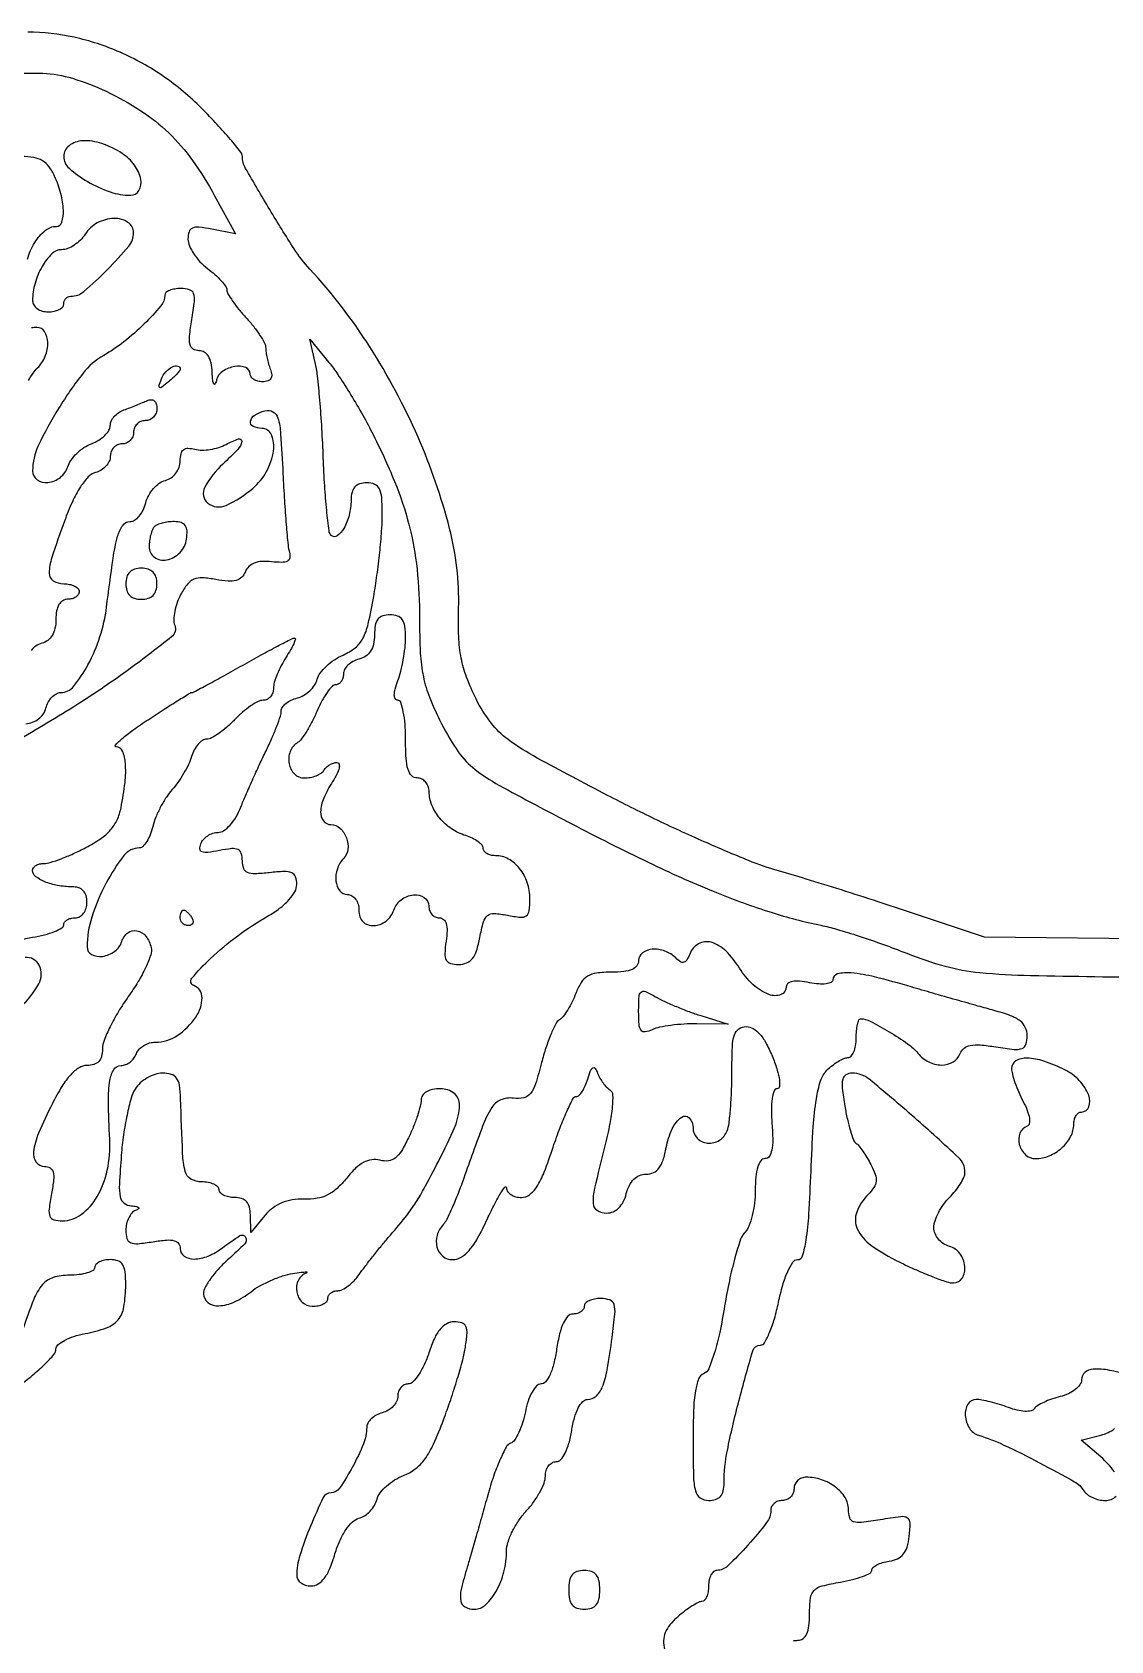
# Model space of a CAD drawing. Extents: x 0 to 525, y 1 to 407.
# Drawn here: x 94.9 to 233.8, y 199.9 to 407 of the extents above; entities that cross this region are included whole.
import ezdxf

# ---------------------------------------------------------------- set-up
doc = ezdxf.new("R2010")
doc.units = 0

msp = doc.modelspace()

# ---------------------------------------------------------------- linework, layer by layer
for points in [[(241.5, 290.254837), (217.5, 290.5), (208, 293.693352, 0.002837), (203.815297, 295.073631, 0.001989), (199.0875, 296.582602, 0.002007), (194.54793, 297.991621, 0.004191), (191, 299.044813, -0.026124), (187.15791, 300.3712, -0.007794), (181.44375, 302.788722, -0.007794), (175.101545, 305.708252, -0.008355), (169, 308.7595, -0.003745), (159.95152, 313.561577, -0.034433), (156.196867, 315.937777, -0.072042), (153.976222, 318.121041, -0.046865), (152.073105, 321.181054, -0.026072), (150.863595, 323.95937, -0.042256), (150.166956, 326.43789, -0.037728), (149.851483, 329.190283, -0.01639), (149.82966, 332.875289, 0.069921), (148.669634, 343.119331, 0.04032), (144.605718, 354.869973, 0.038655), (138.381585, 366.515541, 0.044372), (130.683763, 376.5, -0.043092), (128.658, 379.113682, -0.008473), (125.518944, 384.162279, -0.004703), (122.409927, 389.469495, -0.130868), (122, 391.008858, 0.170197), (121.805626, 391.563345, 0.007144), (120.457813, 393.201011, 0.011629), (118.761589, 395.111114, 0.007935), (116.75, 397.205281, 0.046911), (111.835517, 401.310242, 0.047403), (106.258489, 404.410756, 0.048542), (100.330912, 406.346526, 0.054715), (94.377217, 407, 0.007566)], [(90.93369, 401.579349, -0.031454), (96.313512, 401.702504, -0.063602), (100.128355, 401.059306, -0.037052), (104.464845, 399.386632, -0.034045), (108.93403, 396.885174, -0.046962), (112.53049, 394.023031, -0.045931), (115.586927, 390.488275, -0.030691), (118.429333, 385.952506), (121.109534, 381.028093), (118.054767, 381.639047, 0.020474), (116.408993, 381.898655, 0.128547), (115.573658, 381.780784, 0.222157), (115.143006, 381.306968, 0.075266), (115, 380.362349, 0.102312), (115.177365, 379.504635, 0.044611), (115.734375, 378.477702, 0.041657), (116.543497, 377.455191, 0.043525), (117.5, 376.597276, -0.021387), (118.457216, 375.812246, -0.027232), (119.265625, 375.005923, -0.027158), (119.850763, 374.279274, -0.157184), (120, 373.816283, 0.134573), (120.137242, 373.315604, 0.017989), (120.734375, 372.386146, 0.019738), (121.542686, 371.315098, 0.015426), (122.5, 370.216574, -0.019982), (123.457068, 369.097921, -0.023688), (124.265625, 367.966263, -0.023461), (124.84836, 366.96275, -0.120374), (125, 366.342006, 0.037524), (125.042326, 365.778823, 0.01661), (125.178303, 365.045089, 0.016332), (125.374551, 364.273692, 0.02116), (125.606989, 363.581787, -0.067159), (125.769113, 362.896449, -0.16701), (125.651801, 362.40165, -0.176865), (125.262395, 362.101342, -0.076855), (124.606989, 362, -0.060338), (123.992458, 362.07443, -0.07906), (123.472053, 362.29375, -0.097154), (123.123597, 362.618592, -0.157984), (123, 363, 0.311409), (122.427745, 363.829711, 0.134679), (121.023716, 363.964184, 0.103393), (119.475467, 363.348813, 0.184764), (118.689326, 362.25, -0.049066), (118.492773, 361.717606, -0.602595), (118.323916, 361.71179, -0.109045), (118.186617, 362.150445, -0.010989), (118.116001, 363.25, 0.040934), (117.9676, 364.440846, 0.087448), (117.624679, 365.298774, 0.121647), (117.09857, 365.81301, 0.13376), (116.412102, 366, -0.140056), (115.659863, 366.214928, -0.200108), (115.26187, 366.773366, -0.084385), (115.200402, 367.873368, -0.013706), (115.5, 370, 0.012085), (115.838867, 372.350208, 0.115104), (115.728055, 373.351968, 0.242113), (115.209517, 373.841218, 0.070431), (114.087898, 374, 0.038568), (113.288374, 373.938235, 0.057599), (112.61332, 373.75194, 0.075711), (112.153039, 373.478857, 0.224719), (112, 373.155539, -0.175456), (111.496963, 371.76616, -0.02405), (109.378406, 369.459169, -0.027991), (106.760824, 367.145281, -0.038354), (104.151326, 365.393325, 0.098807), (101.492745, 363.100974, 0.027613), (98.344734, 358.568437, 0.027072), (95.72623, 353.749074, 0.111351), (95, 350.528517, 0.244378), (95.590132, 349.39321, 0.184185), (96.97607, 349.042588, 0.137005), (98.569297, 349.695287, 0.151732), (99.518181, 351.057284, -0.077667), (99.944259, 351.912203, -0.04585), (100.688571, 352.779893, -0.044592), (101.613467, 353.529394, -0.057208), (102.585569, 354.032533, 0.04746), (103.509195, 354.48804, 0.053487), (104.290761, 355.094481, 0.060911), (104.825501, 355.752565, 0.141097), (105, 356.358618, -0.110114), (105.130286, 356.943043, -0.068581), (105.514062, 357.534427, -0.063646), (106.080956, 358.042865, -0.066314), (106.75, 358.384012, 0.006003), (107.511378, 358.662894, 0.004345), (108.353125, 358.991127, 0.004389), (109.14739, 359.31694, 0.009538), (109.75, 359.583977, -0.109413), (110.240316, 359.692718, -0.170458), (110.644635, 359.550884, -0.147976), (110.909665, 359.165084, -0.077178), (111, 358.583333, -0.09365), (110.885796, 357.978941, -0.096515), (110.559375, 357.465104, -0.099106), (110.072341, 357.121178, -0.104701), (109.5, 357, 0.099038), (108.927543, 356.885486, 0.097945), (108.440625, 356.559375, 0.097945), (108.114514, 356.072457, 0.099038), (108, 355.5, -0.099038), (107.885486, 354.927543, -0.097945), (107.559375, 354.440625, -0.097945), (107.072457, 354.114514, -0.099038), (106.5, 354, 0.105398), (105.927672, 353.878, 0.099226), (105.440625, 353.531874, 0.096327), (105.114166, 353.014716, 0.093023), (105, 352.40638, -0.109129), (104.857247, 351.760113, -0.075816), (104.4422, 351.135018, -0.070968), (103.826841, 350.625465, -0.073668), (103.101105, 350.316189, 0.141829), (102.157808, 349.753877, 0.045733), (101.149819, 348.455255, 0.035991), (100.119265, 346.553973, 0.018781), (99.101105, 344.057137, 0.007492), (97.47142, 339.370533, 0.076931), (97.133227, 337.35331, 0.261162), (97.659275, 336.386633, 0.141309), (99, 336, -0.048028), (99.765418, 335.926307, -0.068025), (100.4125, 335.70625, -0.088204), (100.848523, 335.381882, -0.191087), (101, 335, -0.148195), (100.884432, 334.618646, -0.098894), (100.559375, 334.29375, -0.082425), (100.073457, 334.074694, -0.064853), (99.5, 334, 0.142644), (98.873709, 333.817616, 0.120504), (98.394586, 333.31773, 0.087332), (98.096575, 332.501629, 0.044003), (98, 331.40638, -0.051712), (97.882024, 330.268726, -0.082559), (97.528121, 329.360085, -0.096566), (96.95, 328.712375, -0.098768), (96.17529, 328.335588, 0.174115), (94.810568, 327.400824, 0.044044)], [(94.326182, 377.77326, -0.069669), (95.279804, 379.934352, -0.08064), (96.618641, 381.474419, -0.175327), (98.071429, 382, 0.33485), (98.77123, 382.527842, 0.078728), (98.960125, 384.078697, 0.05612), (98.642, 386.211743, 0.041863), (97.839485, 388.452947, 0.052797), (97.11549, 389.680088, 0.099078), (96.2643, 390.449169, 0.093179), (95.145329, 390.859442, 0.042667), (93.589485, 390.984687, 0.038389)], [(94.460308, 362.161354, -0.022588), (95.057169, 363.092733, -0.042607), (95.631932, 363.774789, 0.101281), (96.624152, 365.277657, 0.098931), (96.957091, 367.062366, 0.136425), (96.551855, 368.450861, 0.259515), (95.5651, 369, 0.044859), (94.840639, 368.934871, 0.014958)], [(93.24506, 290.083275, -0.033141), (94.986964, 290.497798, 0.020765), (96.524642, 290.823761, 0.031721), (97.821171, 291.244564, 0.032799), (98.768465, 291.693812, 0.272024), (99, 292.087898, -0.161345), (99.115267, 292.435806, -0.096447), (99.440625, 292.73207, -0.077911), (99.926331, 292.93219, -0.058897), (100.5, 293, 0.130775), (101.075754, 293.153209, 0.10214), (101.5625, 293.583333, 0.08892), (101.888136, 294.230589, 0.072314), (102, 295, 0.071952), (101.875623, 295.859829, 0.119873), (101.510223, 296.489341, 0.123399), (100.905409, 296.86913, 0.078953), (100.081787, 297, -0.043671), (98.222428, 297.162711, -0.054672), (96.561146, 297.647276, -0.066781), (95.37838, 298.334582, -0.231778), (95, 299.106989, -0.161405), (95.112899, 299.447615, -0.096434), (95.431579, 299.737678, -0.07789), (95.907314, 299.933611, -0.058872), (96.469206, 300, 0.075669), (97.274805, 300.12262, 0.015037), (98.656509, 300.599245, 0.0156), (100.246059, 301.259042, 0.013963), (101.852203, 302.039981, 0.030043), (103.739734, 303.172844, 0.061638), (105.030167, 304.313209, 0.072544), (105.871634, 305.600081, 0.059287), (106.382996, 307.164981, 0.020628), (106.89613, 310.424496, 0.048192), (106.94197, 312.890621, 0.07827), (106.565923, 314.468601, 0.304038), (105.772804, 315, -0.646869), (105.664942, 315.23995, -0.034203), (106.467225, 316.028125, -0.021491), (107.904157, 317.155293, -0.009954), (109.860088, 318.5, -0.002558), (111.920023, 319.841568, -0.00401), (113.706455, 320.971875, -0.001164), (115.266298, 321.936362, -0.138744), (115.491218, 322, 0.123118), (115.721664, 322.057617, 0.000843), (117.53379, 323.028125, 0.003223), (119.603603, 324.158398, 0.002048), (122, 325.5, -0.00335), (124.410621, 326.84133, -0.005086), (126.525633, 327.971875, -0.002056), (128.347338, 328.912432, -0.118676), (128.711076, 329, -0.502657), (128.818328, 328.855725, -0.031544), (128.603171, 328.27596, -0.026531), (128.197948, 327.481129, -0.01388), (127.61501, 326.535183, 0.02531), (126.996864, 325.478798, 0.023775), (126.474409, 324.343446, 0.024503), (126.109003, 323.292919, 0.071558), (126, 322.535183, -0.08504), (125.899565, 321.948938, -0.09351), (125.61058, 321.45096, -0.100411), (125.179995, 321.117921, -0.115053), (124.674314, 321, 0.119751), (124.010516, 320.838706, 0.030188), (123.048139, 320.265625, 0.029061), (121.996488, 319.456899, 0.025743), (121, 318.5, -0.02448), (120.008484, 317.543053, -0.028163), (118.971656, 316.734375, -0.029022), (118.029181, 316.159052, -0.123124), (117.393074, 316, 0.150515), (116.861387, 315.836236, 0.065472), (116.303968, 315.339063, 0.056381), (115.806697, 314.610739, 0.048032), (115.452453, 313.75, -0.038219), (115.061262, 312.743929, -0.020829), (114.4386, 311.573438, -0.020644), (113.702589, 310.429763, -0.030689), (112.959195, 309.5, 0.039692), (112.215754, 308.535103, 0.023439), (111.479726, 307.279687, 0.023356), (110.858505, 305.948746, 0.036695), (110.465722, 304.75, -0.032995), (110.129325, 303.697103, -0.045097), (109.682792, 302.807813, -0.053049), (109.199688, 302.187231, -0.203575), (108.758887, 302, 0.232697), (106.753163, 301.01311, 0.04232), (104.444812, 297.42514, 0.04401), (102.616885, 293.091281, 0.076829), (102.005577, 289.25, 0.279672), (102.591345, 288.274888, 0.161193), (103.988047, 288.0426, 0.118436), (105.579524, 288.697915, 0.160631), (106.483804, 289.948971, -0.151692), (107.267096, 291.07347, -0.219922), (108.427628, 291.343165, -0.17897), (109.574358, 290.626131, -0.10933), (110.26231, 289.164856, -0.140494), (110.209638, 288.240946, -0.025253), (109.55295, 286.627821, -0.025499), (108.562461, 284.762255, -0.020627), (107.319237, 282.866023, 0.019612), (106.048687, 280.936666, 0.021533), (104.975026, 278.971695, 0.021567), (104.208121, 277.225804, 0.092957), (104, 276.116023, -0.064028), (103.878984, 275.174873, -0.124953), (103.515698, 274.51675, -0.131148), (102.896706, 274.131261, -0.074182), (102.016846, 274, 0.14065), (100.973887, 273.700696, 0.069042), (99.905458, 272.806604, 0.047436), (98.771047, 271.287201, 0.019379), (97.516846, 269.033244, 0.016513), (95.761183, 265.264954, 0.070774), (95.121795, 262.877458, 0.186821), (95.45642, 261.56163, 0.2427), (96.545313, 261, -0.134733), (97.259821, 260.803905, -0.199181), (97.643949, 260.289997, -0.09171), (97.708934, 259.303117, -0.017075), (97.434022, 257.5, 0.015415), (97.123315, 255.506521, 0.125625), (97.238452, 254.598676, 0.235593), (97.743051, 254.14532, 0.067404), (98.816129, 254, 0.162136), (101.271791, 254.817799, 0.100497), (103.312309, 257.10929, 0.081395), (104.611793, 260.512284, 0.062502), (104.920327, 264.485221, -0.007864), (104.764621, 269.409385, -0.042386), (104.948736, 272.079748, -0.101361), (105.472103, 273.489002, -0.258853), (106.393011, 274, 0.096313), (106.968559, 274.111903, 0.06686), (107.545909, 274.440625, 0.064359), (108.037471, 274.926569, 0.074185), (108.361626, 275.5, -0.097475), (108.721793, 276.073528, -0.066866), (109.319919, 276.559375, -0.064138), (110.054506, 276.887908, -0.073243), (110.815606, 277, 0.147214), (113.60802, 277.840379, 0.09786), (116.002625, 280.208117, 0.142563), (116.815059, 282.720815, 0.325876), (115.75, 284.275794, -0.522438), (115.4925, 285.214539, -0.030253), (117.910008, 287.780369, -0.029686), (121.394795, 290.68774, -0.028391), (125.25, 293.20909, 0.03039), (126.792321, 294.226606, 0.046061), (127.982678, 295.304821, 0.055997), (128.751455, 296.357323, 0.130478), (129, 297.293547, 0.085181), (128.833279, 298.265071, 0.208439), (128.348575, 298.784429, 0.113405), (127.394206, 298.961115, 0.018361), (125.5, 298.810207, -0.018364), (123.606166, 298.65934, -0.113337), (122.651647, 298.835934, -0.208384), (122.166822, 299.355045, -0.085299), (122, 300.325801, 0.070613), (121.86294, 301.291454, 0.219711), (121.442795, 301.775801, 0.134115), (120.631153, 301.904347, 0.021961), (119.044385, 301.658877, -0.01655), (117.531742, 301.408092, -0.121022), (116.807237, 301.487871, -0.303004), (116.540364, 301.852493, -0.102814), (116.651373, 302.533877, -0.088544), (116.989663, 303.094366, -0.066525), (117.533077, 303.569326, -0.065654), (118.19048, 303.890388, -0.080974), (118.862877, 304, 0.151737), (119.596516, 304.227887, 0.058432), (120.407849, 304.938167, 0.049962), (121.179812, 305.985577, 0.039458), (121.80065, 307.25, -0.007337), (122.433316, 308.779436, -0.00354), (123.286084, 310.720313, -0.00351), (124.203723, 312.731353, -0.005029), (125.047539, 314.5, 0.010304), (125.797042, 316.114575, 0.01252), (126.429572, 317.657927, 0.011125), (126.897226, 318.972962, 0.080643), (127.002778, 319.633369, -0.156369), (127.153347, 320.107042, -0.068254), (127.610116, 320.593146, -0.058024), (128.280905, 321.017712, -0.048184), (129.074213, 321.309156, 0.069478), (129.903614, 321.654468, 0.054992), (130.681739, 322.237595, 0.056282), (131.294873, 322.957664, 0.084484), (131.633919, 323.708104, -0.097832), (132.022099, 324.510018, -0.04323), (132.812482, 325.389188, -0.040587), (133.839911, 326.204835, -0.043313), (134.964292, 326.823901, 0.064092), (136.524489, 327.769185, 0.104636), (137.504901, 328.958182, 0.064533), (138.196128, 330.83928, 0.012711), (138.904586, 334.373497, 0.009521), (139.32407, 337.087073, 0.007493), (139.678222, 340.040417, 0.007586), (139.924605, 342.795601, 0.018506), (140, 344.831913, 0.016091), (139.927216, 347.093024, 0.096051), (139.630041, 348.228989, 0.185766), (139.026747, 348.797889, 0.097487), (138, 349, 0.07417), (137.093561, 348.864794, 0.136902), (136.470295, 348.466836, 0.125005), (136.108045, 347.773916, 0.056607), (135.984687, 346.75, -0.059598), (135.743359, 344.842703, -0.06742), (135.060149, 343.129936, -0.107957), (134.204074, 342.171933, -0.368387), (133.433349, 342.233317, -0.167188), (133.152464, 342.808777, -0.005262), (132.855753, 345.440911, -0.009709), (132.595684, 348.593358, -0.006517), (132.415495, 352.204357, 0.005656), (132.233461, 355.983184, 0.00616), (131.969809, 359.650655, 0.00581), (131.669058, 362.783518, 0.030001), (131.379163, 364.5), (130.685289, 367.5), (133.134919, 364.5, -0.024476), (134.286939, 362.939087, -0.008869), (135.771335, 360.61875, -0.008771), (137.30915, 358.017109, -0.010331), (138.670047, 355.5, -0.021538), (141.58985, 349.16551, -0.034553), (143.459646, 343.518746, -0.036296), (144.47572, 337.874938, -0.027203), (144.798834, 331.566183, 0.013122), (144.902055, 327.083332, 0.039175), (145.292195, 324.041795, 0.044548), (146.119822, 321.317365, 0.021201), (147.63664, 317.977935, 0.034344), (149.789329, 314.365522, 0.078831), (151.972612, 312.084043, 0.039044), (155.55816, 309.775677, 0.003518), (165, 304.776835, 0.008292), (174.847529, 299.857379, 0.015492), (182.999259, 296.258695, 0.018858), (190.042028, 293.711502, 0.027236), (196.448314, 292.042456, -0.021412), (198.478891, 291.538592, -0.007397), (201.366067, 290.642834, -0.007334), (204.522894, 289.560483, -0.00845), (207.5, 288.433542, 0.028086), (212.444671, 286.780607, 0.042747), (216.896516, 285.965873, 0.018979), (223.452044, 285.587777, 0.001685), (240, 285.318197, -0.001513)], [(94.111036, 317.989337, 0.144891), (95.775074, 318.607765, 0.169448), (96.710251, 320, -0.061544), (97.014531, 320.764675, -0.066003), (97.49031, 321.4125, -0.074145), (98.057776, 321.850647, -0.128064), (98.63133, 322, 0.227034), (100.281459, 322.789992, 0.046378), (102.118479, 325.562888, 0.044373), (103.670542, 329.19603, 0.047377), (104.515319, 332.967426, -0.003847), (105.359991, 339.263105, -0.03135), (105.947499, 342.106632, -0.084809), (106.603579, 343.516151, -0.246292), (107.526261, 344, 0.146459), (108.120189, 344.177786, 0.071593), (108.717529, 344.706621, 0.061546), (109.228105, 345.48546, 0.052907), (109.565642, 346.405517, -0.063022), (109.938881, 347.362748, -0.05417), (110.554659, 348.251542, -0.056763), (111.307179, 348.943177, -0.093794), (112.084694, 349.311897, 0.087969), (112.829425, 349.654586, 0.077775), (113.447979, 350.244835, 0.077493), (113.858377, 350.998039, 0.086268), (114, 351.812761, -0.054441), (114.100706, 352.734934, -0.172476), (114.425186, 353.253481, -0.176112), (114.998954, 353.444525, -0.057199), (115.897767, 353.316483, 0.066259), (116.776898, 353.207396, 0.03678), (117.855597, 353.29648, 0.035962), (118.953626, 353.55105, 0.047958), (119.897767, 353.945287, -0.041226), (121.511309, 354.64465, -0.563684), (121.909165, 354.309548, -0.152295), (121.410854, 353.29879, -0.015772), (119.5, 351.41242, 0.080331), (117.159319, 348.415519, 0.362238), (117.552901, 346.394315, 0.284958), (119.913095, 346.090057, 0.070833), (123.344461, 348.281837, 0.089457), (125.105027, 350.44786, 0.089098), (126.001083, 353.095471, 0.13533), (125.751154, 355.16105, 0.304238), (124.5, 356, -0.112892), (123.383921, 356.255247, -0.336404), (123.04904, 356.911079, -0.214356), (123.591886, 357.705856, -0.073497), (124.904924, 358.264886, -0.192893), (125.936886, 358.134873, -0.199289), (126.575564, 357.330279, -0.052843), (126.926236, 355.310812, -0.004661), (127.221886, 350.131518, 0.003859), (127.411306, 346.717052, 0.005043), (127.640093, 343.598097, 0.003775), (127.877497, 340.992353, 0.046183), (128.066962, 340.010941, -0.114435), (128.104311, 339.33413, -0.236346), (127.797146, 338.918917, -0.12122), (127.070237, 338.749918, -0.024923), (125.746265, 338.832996, 0.041861), (124.512984, 338.86856, 0.077581), (123.535618, 338.660552, 0.098587), (122.826021, 338.214596, 0.112158), (122.380241, 337.548508, -0.109157), (121.907822, 336.833481, -0.128572), (121.203008, 336.435769, -0.084325), (120.15407, 336.341377, -0.026742), (118.591664, 336.548782, 0.031555), (116.844831, 336.763591, 0.115291), (115.752216, 336.575698, 0.127815), (114.918787, 335.936688, 0.042783), (114.074813, 334.639789, 0.03762), (113.603348, 333.573158, 0.036843), (113.293127, 332.440514, 0.039253), (113.173602, 331.407706, 0.101132), (113.296249, 330.670371, -0.326783), (112.886923, 329.163736, -0.010426), (107.56575, 325.093489, -0.01683), (100.815331, 320.490434, -0.011326), (92.82193, 315.675444, -0.021928)], [(93.5, 281.58758, 0.078208), (95.787783, 284.491403, 0.247579), (95.849608, 286.887726, 0.313408), (94.022954, 287.894592, 0.097241)], [(93.106996, 232.672337, 0.016229), (94.981082, 234.113185, 0.022245), (96.56268, 235.535377, 0.019884), (97.741705, 236.790433, 0.180526), (98, 237.482514, -0.220652), (98.253419, 238.028807, -0.053129), (99.100889, 238.603568, -0.044671), (100.31255, 239.116578, -0.031456), (101.747708, 239.480493, 0.038601), (104.498959, 240.220076, 0.134584), (105.99557, 241.260156, 0.134828), (106.75108, 242.916833, 0.038798), (106.984687, 245.75, 0.025906), (106.906206, 247.415409, 0.11281), (106.594249, 248.345664, 0.173567), (105.990975, 248.832368, 0.083983), (105, 249, 0.048028), (104.234582, 248.926307, 0.068025), (103.5875, 248.70625, 0.088204), (103.151477, 248.381882, 0.191087), (103, 248, -0.267224), (102.778421, 247.615012, -0.057141), (102.043583, 247.29375, -0.045446), (100.991556, 247.07264, -0.029091), (99.744111, 247, 0.072152), (97.654586, 246.696895, 0.146929), (96.279891, 245.796475, 0.081751), (95.151735, 243.897267, 0.012523), (93.648097, 239.75, -0.067262)], [(237.92371, 233.828252, 0.008137), (233.601626, 234.752099, 0.058394), (231.477821, 234.917352, 0.176566), (230.428391, 234.487778, 0.211244), (230, 233.519052, -0.159069), (229.798832, 232.902723, -0.068948), (229.192187, 232.275432, -0.058314), (228.302072, 231.732199, -0.047896), (227.25, 231.36508, 0.023219), (226.154504, 231.042403, 0.026092), (225.136565, 230.629852, 0.026661), (224.317257, 230.192282, 0.111549), (223.917031, 229.807273, -0.202614), (223.501755, 229.530192, -0.058813), (222.71747, 229.474352, -0.047601), (221.713432, 229.617422, -0.031673), (220.601932, 229.961246, 0.015384), (219.45065, 230.358878, 0.014373), (218.250862, 230.694866, 0.014518), (217.168784, 230.931466, 0.046591), (216.4349, 231, 0.264945), (215.384934, 230.401631, 0.151957), (215.038011, 228.94113, 0.123051), (215.566545, 227.309494, 0.180619), (216.75, 226.399931, -0.03504), (220.021063, 225.138941, -0.011809), (224.599765, 222.861237, -0.007386), (229.078277, 220.414617, -0.122836), (230.29969, 219.25554, 0.092083), (230.748352, 218.774687, 0.052065), (231.437375, 218.368815, 0.049571), (232.244352, 218.093095, 0.057607), (233.04969, 218, 0.187427), (234.450265, 218.544125, 0.237173)], [(234.23615, 221.681658, 0.060037), (232.477264, 223.604049), (229.954528, 225.771771), (232.477264, 226.404938, 0.048691), (233.442348, 226.749812, 0.058671), (234.258946, 227.259188, 0.069096)], [(192.926543, 199.925306, -0.064853), (193.5, 200, 0.162131), (194.166285, 200.221884, 0.129132), (194.640097, 200.818684, 0.077026), (194.917012, 201.857819, 0.026678), (195, 203.412102, -0.030258), (195.122885, 205.440885, -0.164854), (195.592589, 206.418828, -0.138792), (196.60623, 206.999798, -0.019316), (199, 207.5, 0.019235), (200.532796, 207.820034, 0.02963), (201.825, 208.22478, 0.029426), (202.77793, 208.652186, 0.279544), (203, 209.018347, -0.216408), (203.157149, 209.364429, -0.060463), (203.660937, 209.707267, -0.04927), (204.388464, 209.996409, -0.034702), (205.25, 210.180449, 0.073058), (206.312703, 210.494029, 0.114405), (207.061991, 211.076288, 0.098467), (207.549571, 211.999134, 0.043991), (207.826145, 213.350763, 0.026574), (207.934184, 215.126244, 0.270156), (207.581304, 215.742454, 0.164637), (206.736031, 215.910862, 0.009421), (204.076145, 215.512865, -0.0117), (201.684119, 215.166089, -0.111331), (200.662562, 215.269804, -0.242065), (200.164522, 215.780479, -0.074608), (200, 216.876918, 0.141883), (199.565466, 218.377405, 0.089732), (198.324626, 219.72886, 0.080725), (196.544486, 220.673704, 0.081897), (194.565741, 221, 0.094741), (193.968092, 220.88573, 0.096831), (193.459937, 220.559375, 0.098889), (193.119772, 220.072364, 0.103508), (193, 219.5, -0.099038), (192.885486, 218.927543, -0.097945), (192.559375, 218.440625, -0.097945), (192.072457, 218.114514, -0.099038), (191.5, 218, 0.083795), (190.927154, 217.903318, 0.092997), (190.440625, 217.62484, 0.100529), (190.115272, 217.210005, 0.116702), (190, 216.722861, -0.165207), (189.466265, 215.151593, -0.019354), (187.065386, 212.263944, -0.018273), (184.450648, 209.561257, -0.193719), (183.056371, 209, 0.182558), (182.653138, 208.847697, 0.090893), (182.310309, 208.4125, 0.0708), (182.078026, 207.765282, 0.050847), (182, 207, -0.040441), (181.93796, 206.234221, -0.059801), (181.751197, 205.5875, -0.078645), (181.477074, 205.147891, -0.217397), (181.15301, 205, 0.121802), (180.691946, 204.885992, 0.01972), (179.88614, 204.420055, 0.020761), (178.963286, 203.781617, 0.016933), (178.029653, 203.025718, 0.042046), (177.028914, 201.998422, 0.076282), (176.431266, 200.99227, 0.087375), (176.21022, 199.952191, 0.072849), (176.334792, 198.827754, -0.052486)]]:
    msp.add_lwpolyline(points, format="xyb")
for points in [[(99, 391.01342, 0.216112), (99.690387, 389.490731, 0.048229), (102.066778, 387.783209, 0.048394), (104.990015, 386.442681, 0.083506), (107.622124, 386, 0.268498), (108.692573, 386.619486, 0.182156), (108.924363, 388.045, 0.108976), (108.106225, 389.895564, 0.089587), (106.535183, 391.38499, 0.062655), (103.926855, 392.660734, 0.095039), (101.433947, 393.012644, 0.148047), (99.694178, 392.390892, 0.237734)], [(101.767927, 381, -0.057543), (101.157823, 380.234966, -0.049967), (100.361696, 379.5875, -0.052598), (99.509222, 379.14604, -0.093454), (98.734702, 379, 0.198756), (97.462937, 378.473667, 0.067298), (96.22368, 376.848937, 0.060318), (95.310612, 374.669468, 0.069169), (95, 372.4349, 0.138185), (95.154169, 371.887718, 0.100131), (95.5875, 371.421502, 0.085869), (96.235629, 371.107601, 0.07004), (97, 371, 0.048028), (97.765418, 371.073693, 0.068025), (98.4125, 371.29375, 0.088204), (98.848523, 371.618118, 0.191087), (99, 372, -0.089159), (99.068627, 372.381798, -0.095063), (99.265436, 372.70625, -0.099885), (99.558885, 372.923315, -0.109882), (99.903613, 373, 0.178493), (101.60685, 373.628043, 0.021065), (104.614353, 376.422284, 0.021177), (107.375364, 379.460291, 0.175602), (108, 381.183999, 0.253917), (107.274574, 382.52037, 0.152584), (105.49165, 383.020179, 0.114588), (103.326308, 382.449491, 0.132435)], [(114, 363.622445, -0.172995), (113.92491, 363.411909, -0.015689), (113.55265, 362.984529, -0.018888), (113.060438, 362.492636, -0.013646), (112.477108, 361.981001, -0.008807), (111.617386, 361.292701, -0.27071), (111.355597, 361.258808, -0.389672), (111.264678, 361.458284, -0.012731), (111.584097, 362.358556, -0.091143), (112.143246, 363.274265, -0.089947), (112.99376, 363.936277, -0.178047), (113.678078, 364.025462, -0.350363)], [(110.666667, 343.333333, 0.09959), (110.409978, 342.947356, 0.033637), (110.195833, 342.303528, 0.031899), (110.049156, 341.541158, 0.031585), (110, 340.763782, 0.241362), (110.689238, 339.419148, 0.209306), (112.253234, 339.084464, 0.150466), (113.972817, 340.025069, 0.158941), (114.819551, 341.75, 0.046099), (114.871965, 342.820001, 0.143478), (114.64165, 343.496379, 0.169862), (114.11343, 343.874339, 0.071261), (113.236218, 344, 0.031585), (112.458842, 343.950844, 0.031899), (111.696472, 343.804167, 0.033637), (111.052644, 343.590022, 0.09959)], [(107, 336, 0.072254), (107.126841, 335.126841, 0.124864), (107.5, 334.5, 0.124864), (108.126841, 334.126841, 0.072254), (109, 334, 0.072254), (109.873159, 334.126841, 0.124864), (110.5, 334.5, 0.124864), (110.873159, 335.126841, 0.072254), (111, 336, 0.072254), (110.873159, 336.873159, 0.124864), (110.5, 337.5, 0.124864), (109.873159, 337.873159, 0.072254), (109, 338, 0.072254), (108.126841, 337.873159, 0.124864), (107.5, 337.5, 0.124864), (107.126841, 336.873159, 0.072254)], [(139, 329.40638, -0.051875), (138.877377, 328.227648, -0.091055), (138.506806, 327.323367, -0.103336), (137.8794, 326.68466, -0.083343), (137, 326.289749, 0.060903), (136.235306, 325.986593, 0.065681), (135.5875, 325.514007, 0.073972), (135.149263, 324.951305, 0.129214), (135, 324.383369, -0.069603), (134.926042, 323.854652, -0.085596), (134.710192, 323.406365, -0.100054), (134.389641, 323.106637, -0.138983), (134.01342, 323, 0.207866), (133.545513, 322.796691, 0.03343), (132.902053, 322.007735, 0.032173), (132.228027, 320.915762, 0.023231), (131.615454, 319.622077, -0.018732), (130.994206, 318.278976, -0.020936), (130.29494, 317.036348, -0.020787), (129.616363, 316.035908, -0.0952), (129.102034, 315.56306, 0.164246), (128.15305, 314.41707, 0.137832), (128.007255, 312.838756, 0.151227), (128.698822, 311.51686, 0.199748), (129.940983, 311, 0.046881), (130.729296, 311.074077, 0.046318), (131.49335, 311.29375, 0.050262), (132.123976, 311.616444, 0.111412), (132.5, 312, -0.067498), (132.814677, 312.382543, -0.052338), (133.246684, 312.70625, -0.053441), (133.724342, 312.926295, -0.081408), (134.174027, 313, -0.338046), (134.443073, 312.794631, -0.123085), (134.454261, 312.284125, -0.061571), (134.168822, 311.492376, -0.027767), (133.61501, 310.535183, 0.042322), (132.471292, 308.418773, 0.092958), (132.061469, 306.63204, 0.174622), (132.425302, 305.479069, 0.233977), (133.393011, 305, -0.187897), (134.561441, 304.544842, -0.117711), (135.392546, 303.312987, -0.114685), (135.590031, 301.811922, -0.173675), (135.032783, 300.632783, 0.116255), (134.220177, 299.318997, 0.106138), (134.043597, 297.734344, 0.136096), (134.529018, 296.486664, 0.236578), (135.5, 296, -0.130775), (136.075754, 295.846791, -0.10214), (136.5625, 295.416667, -0.08892), (136.888136, 294.769411, -0.072314), (137, 294, 0.071998), (137.124809, 293.137742, 0.120774), (137.491577, 292.508717, 0.123703), (138.100295, 292.130147, 0.077711), (138.932612, 292, 0.094537), (139.718828, 292.149993, 0.071315), (140.483985, 292.5875, 0.069591), (141.112489, 293.235622, 0.081113), (141.5, 294, -0.155597), (142.437525, 295.32426, -0.134648), (144.025506, 295.955472, -0.178939), (145.412254, 295.611001, -0.248215), (146, 294.5, 0.087199), (146.100652, 293.92725, 0.094351), (146.38975, 293.440625, 0.10016), (146.820664, 293.11512, 0.112289), (147.326807, 293, -0.178073), (147.877821, 292.797332, -0.14566), (148.22226, 292.267697, -0.081358), (148.33738, 291.351274, -0.02709), (148.213308, 290, 0.02363), (148.053696, 288.384445, 0.137963), (148.240762, 287.559413, 0.207916), (148.783733, 287.134834, 0.063497), (149.841188, 287, 0.094356), (150.86275, 287.194513, 0.132811), (151.602731, 287.745907, 0.091721), (152.13958, 288.768583, 0.028765), (152.557433, 290.454451, -0.020712), (153.02401, 292.475696, -0.156547), (153.553157, 293.285369, -0.189115), (154.401949, 293.554973, -0.032795), (156.102746, 293.329451, 0.023427), (157.78759, 293.073863, 0.185776), (158.535104, 293.27565, 0.207817), (158.907666, 293.911552, 0.030052), (159, 295.446429, 0.080086), (158.661781, 297.544477, 0.088608), (157.683982, 299.349671, 0.098277), (156.242247, 300.568226, 0.127122), (154.571429, 301, -0.057421), (153.970387, 301.069253, -0.076695), (153.461607, 301.273955, -0.09564), (153.120624, 301.576849, -0.164917), (153, 301.932612, 0.1833), (152.845289, 302.34045, 0.053396), (152.34019, 302.800685, 0.045921), (151.613634, 303.236687, 0.03536), (150.753838, 303.578129, -0.071005), (148.916585, 304.463591, -0.071535), (147.40567, 305.82584, -0.075254), (146.399891, 307.48846, -0.094188), (146.031803, 309.25, 0.084056), (145.906118, 309.918326, 0.091606), (145.568717, 310.485937, 0.09851), (145.074669, 310.865743, 0.11526), (144.5, 311, -0.200296), (143.79299, 311.295059, -0.122766), (143.325, 312.083333, -0.058865), (143.069243, 313.539511, -0.014068), (143, 316, 0.01836), (142.929598, 317.916587, 0.029809), (142.713521, 319.53125, 0.030225), (142.405229, 320.723373, 0.325103), (142.024751, 321, -0.257767), (141.685075, 321.187578, -0.141354), (141.549502, 321.65755, -0.06817), (141.658117, 322.4505, -0.02277), (142.024751, 323.5651, 0.029908), (142.398772, 324.759291, 0.017059), (142.713521, 326.238828, 0.016994), (142.929485, 327.75477, 0.026888), (143, 329.0651, 0.03212), (142.906169, 330.524242, 0.117977), (142.579636, 331.383137, 0.16436), (141.970971, 331.8428, 0.080426), (141, 332, 0.076682), (140.055925, 331.854356, 0.153126), (139.442781, 331.425798, 0.123302), (139.103403, 330.648187, 0.041562)], [(115.5, 293, -0.082592), (115.656512, 292.6179, -0.161196), (115.6254, 292.29375, -0.182303), (115.413961, 292.078288, -0.108972), (115.059017, 292, -0.093332), (114.654762, 292.076123, -0.09642), (114.311086, 292.29375, -0.099167), (114.081062, 292.618444, -0.105053), (114, 293, -0.042167), (114.032345, 293.382849, -0.061769), (114.129539, 293.70625, -0.081139), (114.272352, 293.92554, -0.210953), (114.440983, 294, -0.151918), (114.65171, 293.934461, -0.038439), (114.933975, 293.70625, -0.035638), (115.231006, 293.382774, -0.029505)], [(179.574206, 288.332783, -0.041719), (179.20381, 287.565606, -0.194307), (178.821464, 287.272657, -0.21548), (178.370251, 287.34294, -0.051647), (177.767217, 287.832783, 0.107385), (176.386211, 288.720787, 0.107205), (174.760369, 288.956377, 0.142992), (173.498771, 288.490487, 0.237571), (173, 287.5, -0.164903), (172.772749, 286.82969, -0.129396), (172.162542, 286.35639, -0.075537), (171.093304, 286.081594, -0.025198), (169.475249, 286, 0.03089), (167.585496, 285.883141, 0.104282), (166.421725, 285.482785, 0.120031), (165.610002, 284.68288, 0.047658), (164.912688, 283.270352, -0.023484), (164.437215, 282.17722, -0.024512), (163.867395, 281.149502, -0.025143), (163.289826, 280.315234, -0.090598), (162.811595, 279.883559, 0.137624), (162.328277, 279.358147, 0.018797), (161.696962, 277.990883, 0.020449), (161.062108, 276.273521, 0.015978), (160.51022, 274.363207, -0.013655), (159.733267, 271.62623, -0.091685), (159.075258, 270.382914, -0.174249), (158.211965, 269.846303, -0.082701), (156.886064, 269.785162, 0.128278), (155.253426, 269.561384, 0.157215), (154.084716, 268.570468, 0.050271), (152.913531, 266.177798, 0.003949), (150.499781, 259.5, -0.008702), (149.761225, 257.515933, -0.010655), (148.999702, 255.689687, -0.009255), (148.301914, 254.187601, -0.071929), (147.868506, 253.55, 0.113751), (147.065722, 252.128477, 0.136028), (147.039416, 250.595706, 0.161373), (147.781948, 249.445429, 0.171036), (149.046005, 249, 0.136824), (150.138652, 249.304705, 0.080001), (151.182285, 250.190153, 0.050792), (152.272806, 251.763634, 0.01721), (153.536236, 254.25, -0.008663), (154.476599, 256.181637, -0.01998), (155.26534, 257.590625, -0.039855), (155.797489, 258.320553, -0.69304), (155.990231, 258.25, 0.150886), (156.141544, 257.773249, 0.097509), (156.560681, 257.367188, 0.080792), (157.184235, 257.093262, 0.063255), (157.91847, 257, 0.166068), (158.961327, 257.356194, 0.088185), (159.888826, 258.378903, 0.047796), (160.836408, 260.266812, 0.012104), (162, 263.5, -0.010397), (162.887016, 265.99134, -0.016278), (163.763202, 268.090625, -0.010484), (164.564644, 269.754349, -0.282396), (164.964899, 270, 0.201961), (165.319537, 270.149337, 0.047552), (165.732103, 270.660937, 0.041568), (166.130067, 271.3885, 0.030595), (166.45067, 272.25, -0.015645), (166.820071, 273.341325, -0.171271), (167.112751, 273.690986, -0.402973), (167.399106, 273.623483, -0.050709), (167.717245, 273, 0.037008), (168.013443, 272.37807, 0.028808), (168.421552, 271.749769, 0.029557), (168.872765, 271.206123, 0.060401), (169.296707, 270.850279, -0.242896), (169.64964, 270.228977, -0.03251), (169.610853, 268.675387, -0.027361), (169.294788, 266.505857, -0.011682), (168.646763, 263.644763, 0.004332), (167.325545, 258.1852, 0.06436), (167.129126, 256.232055, 0.254698), (167.643215, 255.348794, 0.137074), (168.891592, 255, 0.102549), (169.722417, 255.172211, 0.09348), (170.447766, 255.663337, 0.080962), (171.022088, 256.454981, 0.055092), (171.410644, 257.5, -0.054869), (171.803099, 258.556945, -0.083367), (172.380287, 259.346068, -0.095813), (173.116283, 259.830265, -0.098025), (173.973739, 260, 0.108175), (174.908011, 260.204522, 0.124416), (175.617044, 260.776228, 0.085197), (176.147069, 261.80769, 0.02982), (176.552983, 263.430731, -0.060764), (177.315471, 265.837349, -0.127674), (178.543449, 267.349138, -0.38772), (179.514591, 267.246689, -0.183504), (180, 265.968615, 0.193556), (180.535613, 264.63684, 0.181505), (181.861794, 264.001238, 0.162911), (183.392085, 264.367879, 0.162982), (184.393011, 265.581787, 0.06155), (184.629473, 266.533765, 0.009941), (184.821697, 268.4374, 0.010846), (184.955489, 270.699973, 0.009343), (185, 273.081787, -0.00916), (185.060579, 276.388142, -0.066616), (185.328077, 277.94951, -0.170759), (185.895083, 278.709526, -0.148982), (186.84831, 279, -0.138782), (187.753117, 278.743926, -0.078125), (188.627107, 277.996441, -0.056374), (189.466961, 276.75475, -0.02695), (190.267865, 275, -0.018431), (190.834097, 273.386139, -0.040946), (191.116622, 272.115169, -0.06437), (191.123657, 271.270187, -0.37942), (190.818861, 271, 0.318815), (190.42916, 270.723401, 0.047573), (190.186017, 269.735027, 0.037188), (190.082772, 268.299488, 0.019208), (190.156512, 266.5, -0.016198), (190.253636, 264.433878, -0.053007), (190.129058, 263.073672, -0.100932), (189.797022, 262.284882, -0.247682), (189.257206, 262, 0.238875), (188.724586, 261.730142, 0.083537), (188.327197, 260.940381, 0.052724), (188.077357, 259.669739, 0.022203), (188, 257.928571, -0.028905), (187.904309, 256.274686, -0.030434), (187.618495, 254.67162, -0.031952), (187.201973, 253.330672, -0.105475), (186.701261, 252.558404, 0.116226), (186.123668, 251.624694, 0.013139), (185.392281, 249.228894, 0.015349), (184.674558, 246.287379, 0.011909), (184.068919, 243.047663, -0.011952), (183.429525, 239.628984, -0.02277), (182.726069, 236.922929, -0.0228), (182.012415, 234.939907, -0.206186), (181.367658, 234.310842, 0.214795), (180.719052, 233.656803, 0.049291), (180.309942, 232.116227, 0.031224), (180.068502, 229.676384, 0.009052), (180, 225.893011, 0.005462), (180.051672, 221.16307, 0.05664), (180.313347, 219.236626, 0.17748), (180.92254, 218.345155, 0.15626), (182, 218, 0.07369), (182.907856, 218.134531, 0.138385), (183.527716, 218.531189, 0.126221), (183.883996, 219.223282, 0.056186), (183.999509, 220.25, -0.050017), (184.418774, 224.439947, -0.014404), (185.89569, 230.790907, -0.006456), (187.688412, 237.263281, -0.333521), (188.670014, 238, 0.269476), (189.196973, 238.306245, 0.029306), (189.844576, 239.615625, 0.029576), (190.476296, 241.392549, 0.01944), (191, 243.5, -0.018738), (191.549953, 245.726438, -0.034685), (192.18654, 247.475933, -0.041274), (192.843567, 248.676275, -0.25201), (193.445063, 249, 0.332313), (194.10488, 249.492972, 0.033976), (194.556468, 251.51678, 0.022816), (194.910897, 254.848192, 0.005527), (195.183971, 260.381235, -0.006268), (195.474938, 266.104567, -0.023355), (195.870923, 269.688797, -0.036864), (196.420488, 272.031401, -0.120903), (197.238378, 273.381235, -0.029931), (197.936855, 274.000745, -0.031015), (198.696363, 274.524488, -0.032633), (199.406927, 274.891212, -0.103165), (199.928571, 275, 0.215499), (200.33844, 275.185256, 0.079389), (200.685268, 275.734375, 0.060377), (200.92149, 276.542806, 0.040942), (201, 277.5, -0.020721), (201.039726, 278.458207, -0.0334), (201.161463, 279.265625, -0.036383), (201.336039, 279.852453, -0.311778), (201.54966, 280, -0.119977), (202.812938, 279.692444, -0.015617), (205.251891, 278.331848, -0.018469), (207.621253, 276.789574, -0.066125), (208.945277, 275.565937, 0.102742), (210.33458, 274.45776, 0.115334), (211.993329, 274.053792, 0.135996), (213.461323, 274.446038, 0.169844), (214.367714, 275.515863, -0.13377), (214.873714, 276.206412, -0.121939), (215.677767, 276.574959, -0.068636), (216.945586, 276.638463, -0.01789), (218.974702, 276.388055, 0.01219), (221.333663, 276.069603, 0.11405), (222.345047, 276.188797, 0.239555), (222.838867, 276.712418, 0.071589), (223, 277.83205, 0.109189), (222.763782, 278.900851, 0.121788), (222.103356, 279.721873, 0.075554), (220.861011, 280.400855, 0.021282), (218.75, 281.069622, -0.002369), (216.673459, 281.642035, -0.000974), (213.86303, 282.437, -0.000963), (210.85012, 283.301858, -0.001236), (208.081591, 284.109764, 0.010267), (203.372674, 285.392095, 0.038721), (200.360503, 285.902761, 0.079414), (198.603335, 285.783158, 0.349338), (198, 285.025, -0.293575), (197.783808, 284.688528, -0.076205), (197.134615, 284.504327, -0.051981), (196.170595, 284.484574, -0.028511), (195, 284.65, 0.026134), (193.719229, 284.837208, 0.066631), (192.783333, 284.799583, 0.118186), (192.213978, 284.553121, 0.235987), (192, 284.125, -0.312168), (191.298834, 283.11138, -0.186461), (189.770555, 283.123943, -0.092607), (187.716287, 284.416441, -0.067838), (186, 286.5, 0.059363), (184.219466, 288.737479, 0.126215), (182.322565, 289.846225, 0.202238), (180.701718, 289.648732, 0.172699)], [(181, 280.408655), (184.5, 279.297838), (180.5, 279.354163, 0.018534), (178.840223, 279.316008, 0.017668), (177.160938, 279.155349, 0.017929), (175.689189, 278.907912, 0.058096), (174.75, 278.598255, -0.067048), (173.836638, 278.31507, -0.280354), (173.324611, 278.519534, -0.144676), (173.058947, 279.232151, -0.017373), (173, 280.928195, -0.01238), (173.048053, 282.868632, -0.210195), (173.327538, 283.427284, -0.287827), (173.870269, 283.499376, -0.021817), (175.25, 282.79492, 0.021226), (176.358291, 282.2274, 0.00936), (177.867188, 281.567832, 0.009244), (179.495302, 280.92718, 0.01227)], [(221, 273.614307, 0.066278), (221.095875, 272.894208, 0.017994), (221.436981, 271.794271, 0.017879), (221.91818, 270.562582, 0.017704), (222.487595, 269.364307, -0.026725), (223.022078, 268.18515, -0.05431), (223.286967, 267.203733, -0.083715), (223.278615, 266.503795, -0.273077), (222.987595, 266.166667, 0.223429), (222.07117, 265.28662, 0.156378), (221.990109, 263.834468, 0.142369), (222.779895, 262.508859, 0.189894), (224.071429, 262, 0.100321), (225.835918, 262.357629, 0.083209), (227.456312, 263.387082, 0.086559), (228.600777, 264.843299, 0.123981), (229, 266.428571, -0.061768), (229.074515, 267.02945, -0.080164), (229.29375, 267.538393, -0.09778), (229.618614, 267.879052, -0.154765), (230, 268, 0.318693), (230.953985, 268.676794, 0.180555), (230.923537, 270.159608, 0.096225), (229.714403, 272.047466, 0.086853), (227.846362, 273.426758, 0.034212), (225.155449, 274.546553, 0.074778), (222.96229, 274.93809, 0.138437), (221.559979, 274.583397, 0.268146)], [(108.206018, 270.958279, 0.071468), (107.680048, 269.766281, 0.016312), (107.154078, 267.619194, 0.016553), (106.706491, 265.080502, 0.015442), (106.415477, 262.458279, 0.007031), (106.170135, 258.722765, 0.061464), (106.288141, 257.069335, 0.178371), (106.777851, 256.265288, 0.158017), (107.700006, 255.921053, -0.021971), (108.368285, 255.862249, -0.172456), (108.641485, 255.722352, -0.453157), (108.624533, 255.544377, -0.060412), (108.25, 255.337719, 0.120148), (107.771509, 254.994182, 0.063457), (107.367188, 254.380041, 0.057507), (107.092995, 253.606367, 0.056486), (107, 252.785824, 0.068919), (107.148537, 251.713314, 0.227722), (107.607999, 251.192661, 0.124512), (108.526225, 251.051824, 0.016332), (110.5, 251.306287, -0.018839), (112.221221, 251.519423, -0.082419), (113.239951, 251.438837, -0.172879), (113.787493, 251.075564, -0.162057), (114, 250.437129, 0.248206), (114.5159, 249.461894, 0.154983), (115.783616, 249.083425, 0.095553), (117.59003, 249.464532, 0.062358), (119.44113, 250.531803, -0.020733), (121.687547, 252.088859, -0.428847), (122.404533, 251.909131, -0.33309), (122.293744, 251.049197, -0.019242), (120.25, 249.102339, 0.025674), (119.005993, 247.886416, 0.029585), (117.954688, 246.603049, 0.030755), (117.208487, 245.427734, 0.12672), (117, 244.618312, 0.238103), (117.572882, 243.483501, 0.170853), (118.954689, 243.060058, 0.099429), (120.972084, 243.552231, 0.056911), (123.115141, 244.869682, -0.039385), (124.246084, 245.620647, -0.024184), (125.680698, 246.329775, -0.02418), (127.177739, 246.897314, -0.039239), (128.5, 247.214702, -0.006268), (129.58231, 247.372308, -0.024883), (130.251563, 247.427521, -0.433713), (130.317198, 247.361819, -0.313253), (130.25, 247.271696, 0.199844), (129.206729, 246.361375, 0.159497), (128.992791, 244.870513, 0.15741), (129.702215, 243.527765, 0.195557), (131, 243, 0.048028), (131.765418, 243.073693, 0.068025), (132.4125, 243.29375, 0.088204), (132.848523, 243.618118, 0.191087), (133, 244, -0.127083), (133.098521, 244.381366, -0.10076), (133.375777, 244.70625, -0.089631), (133.790518, 244.924656, -0.07663), (134.279241, 245, 0.120028), (134.872961, 245.144609, 0.042943), (135.61474, 245.613457, 0.039589), (136.371987, 246.289264, 0.03738), (137.029241, 247.088366, -0.009399), (137.753344, 248.076543, -0.004251), (138.737251, 249.345129, -0.004207), (139.798524, 250.666683, -0.005742), (140.778421, 251.838366, 0.006404), (142.951501, 254.443755, 0.025224), (144.185683, 256.129631, 0.021688), (145.329528, 258.046013, 0.003871), (147.281239, 261.731594, 0.019786), (149.366518, 266.164445, 0.094413), (149.952276, 268.887709, 0.233744), (149.256383, 270.382741, 0.170604), (147.5, 271, 0.047479), (146.469148, 270.90189, 0.085358), (145.676309, 270.603393, 0.114582), (145.180161, 270.133195, 0.147066), (145, 269.533927, -0.064955), (144.898067, 268.752593, -0.015594), (144.522661, 267.497523, -0.015757), (143.997044, 266.072381, -0.015031), (143.375018, 264.66023, -0.025286), (142.469138, 262.984276, -0.090222), (141.663002, 262.076293, -0.136927), (140.786733, 261.713403, -0.09434), (139.708586, 261.786457, 0.095661), (138.648662, 261.855488, 0.091094), (137.619135, 261.528658, 0.069936), (136.565006, 260.762131, 0.032333), (135.42264, 259.505442, -0.03832), (134.179481, 258.170305, -0.070834), (132.960985, 257.331269, -0.074885), (131.604769, 256.893695, -0.047794), (129.948444, 256.782403, 0.045211), (128.41179, 256.687108, 0.06022), (127.065745, 256.310823, 0.063234), (125.89865, 255.643851, 0.05747), (124.892641, 254.687115), (123.066539, 252.5), (123.033269, 254.75, 0.057075), (122.901052, 255.770749, 0.123625), (122.531998, 256.464591, 0.13523), (121.904852, 256.864033, 0.074713), (121, 257, -0.048028), (120.234582, 257.073693, -0.068025), (119.5875, 257.29375, -0.088204), (119.151477, 257.618118, -0.191087), (119, 258, 0.209708), (118.832254, 258.382361, 0.081611), (118.339062, 258.70625, 0.062152), (117.611392, 258.926633, 0.042509), (116.75, 259, -0.134549), (115.378739, 259.375806, -0.199891), (114.643616, 260.360617, -0.050841), (114.312575, 262.626735, -0.002846), (114.043393, 269.75, 0.026706), (113.897237, 271.455673, 0.121539), (113.529709, 272.37379, 0.171443), (112.852865, 272.845386, 0.067342), (111.710095, 273, 0.079018), (110.763045, 272.849392, 0.053091), (109.761309, 272.400244, 0.052307), (108.85888, 271.739367, 0.069093)], [(199.534569, 268.75, 0.013675), (199.85975, 267.085761, 0.018425), (200.250063, 265.601562, 0.015662), (200.651411, 264.41171, 0.154262), (200.972763, 264, -0.075107), (201.327838, 263.667976, -0.015551), (201.838565, 262.979002, -0.016015), (202.386237, 262.133472, -0.014492), (202.898115, 261.226391, -0.034161), (203.447806, 259.983776, -0.110345), (203.56272, 259.09367, -0.124678), (203.283322, 258.302533, -0.049499), (202.547819, 257.404962, 0.106203), (201.071222, 255.120347, 0.200324), (201.142945, 252.963532, 0.132943), (202.890074, 250.859517, 0.039394), (206.522154, 248.708318, 0.009712), (208.744812, 247.671281, 0.011992), (210.856292, 246.795568, 0.010426), (212.650766, 246.143962, 0.082049), (213.522154, 246, 0.259845), (214.650714, 246.628969, 0.167621), (214.988225, 248.125974, 0.13069), (214.339271, 249.797584, 0.172892), (213, 250.710251, -0.081717), (212.232588, 251.051899, -0.073995), (211.584907, 251.631104, -0.076311), (211.149974, 252.354863, -0.097502), (211, 253.116631, -0.081479), (211.141859, 253.981377, -0.037615), (211.5875, 255.03426, -0.035966), (212.23463, 256.095726, -0.041525), (213, 257, 0.028359), (213.765399, 257.857523, 0.030124), (214.412337, 258.779688, 0.031582), (214.866843, 259.635116, 0.106826), (214.999444, 260.25, 0.207282), (214.188967, 262.118733, 0.008036), (208.492574, 267.285986, 0.008881), (202.669166, 272.21986, 0.172978), (200.481614, 273, 0.132186), (199.676429, 272.783347, 0.209447), (199.260939, 272.216089, 0.084399), (199.202945, 271.07663, 0.012017)], [(166, 243, -0.142453), (165.889104, 242.61866, -0.099676), (165.577374, 242.29375, -0.084403), (165.111208, 242.07486, -0.06775), (164.561273, 242, 0.208449), (163.898633, 241.711199, 0.077574), (163.317632, 240.850799, 0.050994), (162.827462, 239.45265, 0.021615), (162.447729, 237.5, -0.022767), (162.080782, 235.636016, -0.045351), (161.593059, 234.214628, -0.062362), (161.031494, 233.289881, -0.229004), (160.431769, 233, 0.208698), (159.865557, 232.752903, 0.058975), (159.285612, 231.957501, 0.048229), (158.775575, 230.802402, 0.033507), (158.419044, 229.420161, -0.028532), (158.071488, 228.015105, -0.03488), (157.583062, 226.753112, -0.037436), (157.035395, 225.782783, -0.155155), (156.51622, 225.36785, 0.180819), (155.946021, 224.863515, 0.018471), (155.14514, 223.213596, 0.021189), (154.321393, 221.106023, 0.015356), (153.577692, 218.697689, -0.00117), (152.855458, 216.099643, -0.001061), (152.097206, 213.418466, -0.001062), (151.408324, 211.021481, -0.003407), (150.935204, 209.429002, 0.015485), (150.156489, 206.555456, 0.100012), (150.105208, 205.061455, 0.234327), (150.661182, 204.291505, 0.12186), (151.839485, 204, 0.192961), (153.318637, 204.592914, 0.075543), (154.687133, 206.365245, 0.064486), (155.66649, 208.832051, 0.062364), (156, 211.495531, -0.078812), (156.176447, 212.607991, -0.035328), (156.734375, 213.983941, -0.033853), (157.543237, 215.385144, -0.039069), (158.5, 216.594501, 0.030777), (159.456752, 217.763517, 0.030525), (160.265625, 219.044248, 0.032033), (160.830169, 220.24892, 0.093822), (161, 221.146023, -0.072364), (161.103075, 221.85449, -0.087272), (161.403081, 222.455394, -0.100461), (161.848916, 222.857109, -0.13408), (162.372192, 223, 0.211623), (162.975853, 223.267475, 0.067755), (163.54379, 224.095295, 0.049849), (164.030895, 225.364726, 0.02706), (164.384009, 227, -0.026941), (164.738282, 228.642535, -0.050418), (165.225673, 229.910214, -0.069129), (165.795382, 230.732606, -0.209725), (166.404829, 231, 0.186147), (167.512156, 231.42705, 0.114218), (168.32037, 232.590395, 0.051877), (168.955695, 234.832946, 0.010132), (169.592772, 238.987821, 0.00839), (169.945589, 242.039428, 0.095917), (169.833755, 243.239474, 0.244011), (169.291431, 243.806836, 0.082509), (168.128831, 244, 0.045016), (167.313954, 243.926486, 0.064892), (166.625344, 243.70625, 0.084835), (166.160008, 243.382115, 0.200919)], [(146, 237, -0.028298), (145.396459, 235.468311, -0.03875), (144.674058, 234.175, -0.043327), (143.943033, 233.25881, -0.205507), (143.33994, 233, 0.118183), (142.828858, 232.877486, 0.100615), (142.393608, 232.531874, 0.092531), (142.101366, 232.015013, 0.082704), (142, 231.40638, -0.114309), (141.849832, 230.758114, -0.075597), (141.4125, 230.127252, -0.069688), (140.764455, 229.608997, -0.070024), (140, 229.289749, 0.059421), (139.235261, 228.989187, 0.064914), (138.5875, 228.523973, 0.073533), (138.149037, 227.972263, 0.131938), (138, 227.417296, -0.096326), (137.58975, 225.307563, -0.028814), (136.182591, 222.331947, -0.023211), (134.517787, 219.590547, -0.249657), (133.40879, 219, 0.287667), (132.407161, 218.37174, 0.014706), (130.769532, 214.714174, 0.022245), (129.395409, 210.915331, 0.075794), (129, 208.321861, 0.138132), (129.141967, 207.817785, 0.100136), (129.541003, 207.388297, 0.085887), (130.137838, 207.099127, 0.07007), (130.841712, 207, 0.13797), (131.747352, 207.254751, 0.095426), (132.538868, 207.975581, 0.063253), (133.248943, 209.228823, 0.024519), (133.9157, 211.112968, -0.030604), (134.5415, 212.815273, -0.043819), (135.313603, 214.225065, -0.052066), (136.153019, 215.236605, -0.130307), (136.981533, 215.705422, 0.081493), (137.721046, 216.034254, 0.056204), (138.427408, 216.621194, 0.055393), (138.996279, 217.362538, 0.07214), (139.328877, 218.149624, -0.098507), (139.732738, 218.981093, -0.047494), (140.53762, 219.856489, -0.044557), (141.582571, 220.639986, -0.048385), (142.722262, 221.201267, 0.073365), (144.258583, 222.055368, 0.073539), (145.481405, 223.31613, 0.050335), (146.606585, 225.268936, 0.015781), (147.893318, 228.394098, 0.008832), (148.808499, 230.970157, 0.008017), (149.663533, 233.661079, 0.008053), (150.351088, 236.093116, 0.025418), (150.701792, 237.75, 0.019505), (150.912567, 239.5165, 0.124349), (150.763104, 240.3995, 0.217003), (150.257818, 240.850154, 0.075375), (149.269466, 241, 0.124029), (148.301673, 240.75618, 0.098305), (147.466775, 240.067705, 0.06634), (146.718138, 238.85416, 0.025379)], [(164, 206.5, 0.044917), (164.106468, 205.317234, 0.124434), (164.45, 204.5625, 0.149477), (165.064742, 204.142566, 0.07578), (166, 204, 0.07578), (166.935258, 204.142566, 0.149477), (167.55, 204.5625, 0.124434), (167.893532, 205.317234, 0.044917), (168, 206.5, 0.044917), (167.893532, 207.682766, 0.124434), (167.55, 208.4375, 0.149477), (166.935258, 208.857434, 0.07578), (166, 209, 0.07578), (165.064742, 208.857434, 0.149477), (164.45, 208.4375, 0.124434), (164.106468, 207.682766, 0.044917)]]:
    msp.add_lwpolyline(points, format="xyb", close=True)

doc.saveas('drawing.dxf')
